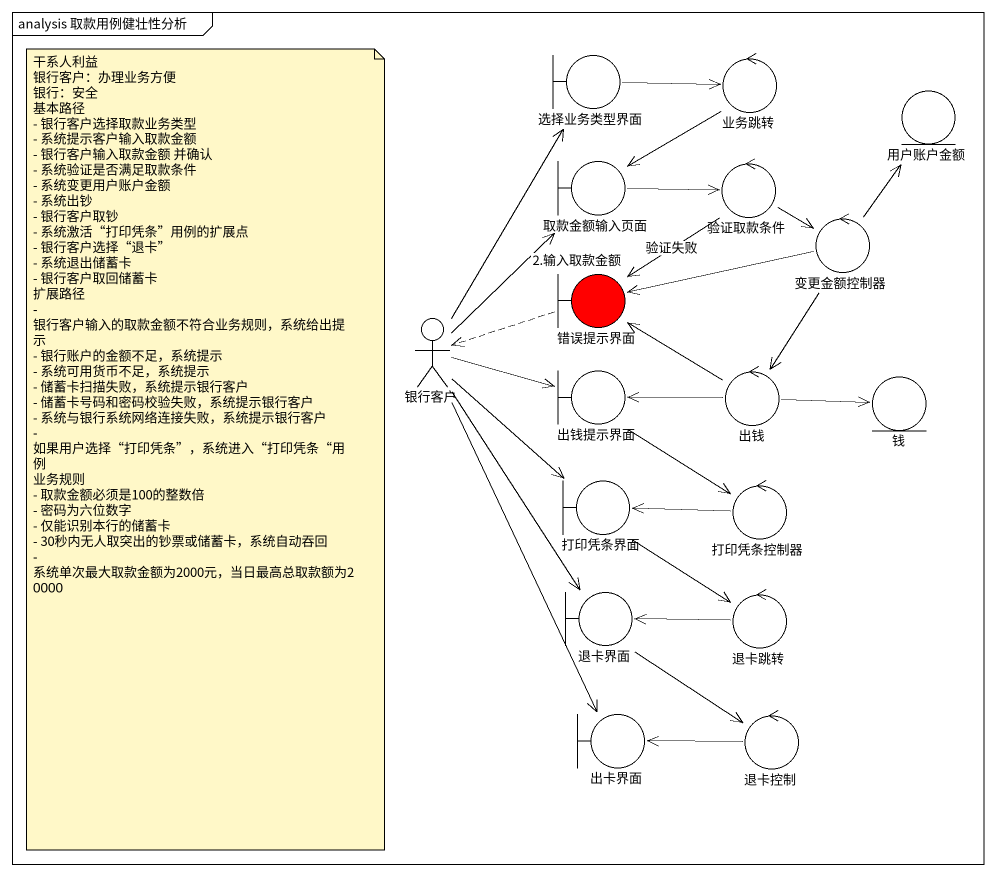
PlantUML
@startuml
mainframe analysis 取款用例健壮性分析
boundary 选择业务类型界面
control 业务跳转
entity 用户账户金额
boundary 取款金额输入页面
control 验证取款条件
control 变更金额控制器
boundary 错误提示界面 #FF0000
actor 银行客户
boundary 出钱提示界面
control 出钱
entity 钱
boundary 打印凭条界面
control 打印凭条控制器
boundary 退卡界面
control 退卡跳转
boundary 出卡界面
control 退卡控制
选择业务类型界面 -right-> 业务跳转
业务跳转 --> 取款金额输入页面
取款金额输入页面 -right-> 验证取款条件
验证取款条件 -right-> 变更金额控制器
验证取款条件 --> 错误提示界面 : 验证失败
变更金额控制器 -up-> 用户账户金额
变更金额控制器 -left-> 错误提示界面
变更金额控制器 --> 出钱
错误提示界面 .left.> 银行客户
银行客户 -up-> 选择业务类型界面
银行客户 -up-> 取款金额输入页面 : 2.输入取款金额
银行客户 -right-> 出钱提示界面
银行客户 --> 打印凭条界面
银行客户 --> 退卡界面
银行客户 --> 出卡界面
出钱提示界面 --> 打印凭条控制器
出钱 -up-> 错误提示界面
出钱 -left-> 出钱提示界面
出钱 -right-> 钱
打印凭条界面 --> 退卡跳转
打印凭条控制器 -left-> 打印凭条界面
退卡界面 --> 退卡控制
退卡跳转 -left-> 退卡界面
退卡控制 -left-> 出卡界面
note as N1
  干系人利益
  银行客户：办理业务方便
  银行：安全
  基本路径
  - 银行客户选择取款业务类型
  - 系统提示客户输入取款金额
  - 银行客户输入取款金额 并确认
  - 系统验证是否满足取款条件
  - 系统变更用户账户金额
  - 系统出钞
  - 银行客户取钞
  - 系统激活“打印凭条”用例的扩展点
  - 银行客户选择“退卡”
  - 系统退出储蓄卡
  - 银行客户取回储蓄卡
  扩展路径
  - 银行客户输入的取款金额不符合业务规则，系统给出提示
  - 银行账户的金额不足，系统提示
  - 系统可用货币不足，系统提示
  - 储蓄卡扫描失败，系统提示银行客户
  - 储蓄卡号码和密码校验失败，系统提示银行客户
  - 系统与银行系统网络连接失败，系统提示银行客户
  - 如果用户选择“打印凭条”，系统进入“打印凭条“用例
  业务规则
  - 取款金额必须是100的整数倍
  - 密码为六位数字
  - 仅能识别本行的储蓄卡
  - 30秒内无人取突出的钞票或储蓄卡，系统自动吞回
  - 系统单次最大取款金额为2000元，当日最高总取款额为20000
end note
@enduml
